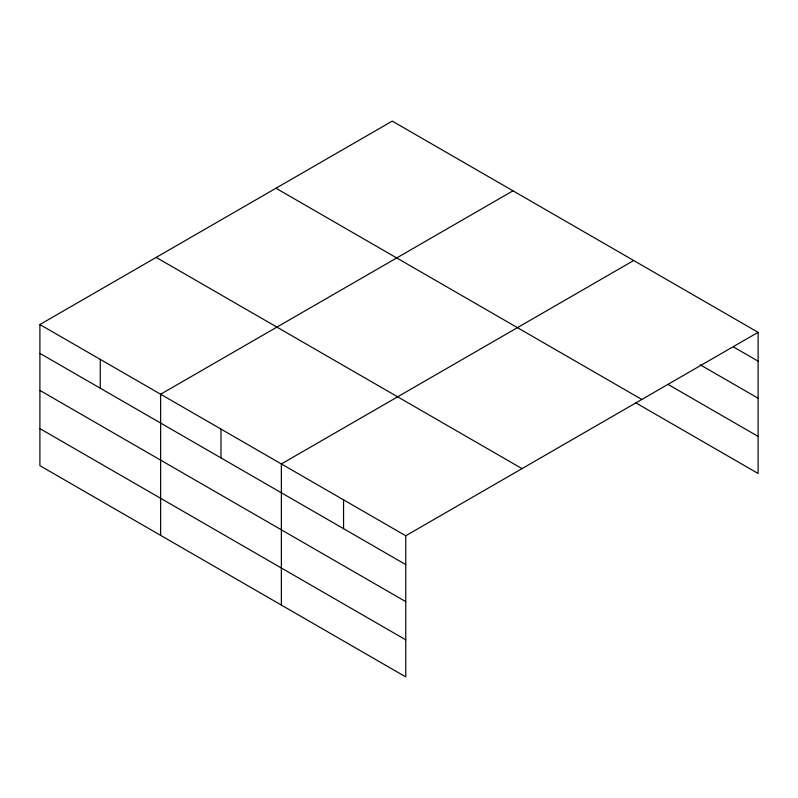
<?xml version="1.0" encoding="UTF-8"?>
<svg xmlns="http://www.w3.org/2000/svg" width="798" height="798" viewBox="0 0 798 798"><rect width="100%" height="100%" fill="white"/><g stroke="black" fill="none" stroke-linecap="round" stroke-linejoin="round"><path stroke-width="1.2" d="M758.1 332.337L392.247 121.106L39.9 324.537L39.9 465.663L405.753 676.894L405.753 535.757L758.1 332.337L758.1 473.463L635.856 402.88M512.984 190.812L160.627 394.242L160.627 535.368M633.712 260.517L281.365 463.947L281.365 605.074M733.432 346.921L758.1 361.155M700.195 364.786L758.1 398.222M668.026 384.397L758.1 436.406M275.978 188.238L641.821 399.469M156.179 257.405L522.022 468.626M39.9 324.537L405.753 535.757M39.9 353.364L405.753 564.585M39.9 390.421L405.753 601.642M39.9 428.606L405.753 639.826M343.559 499.857L343.559 528.675M220.996 429.095L220.996 457.922M100.269 359.389L100.269 388.217"/></g></svg>
